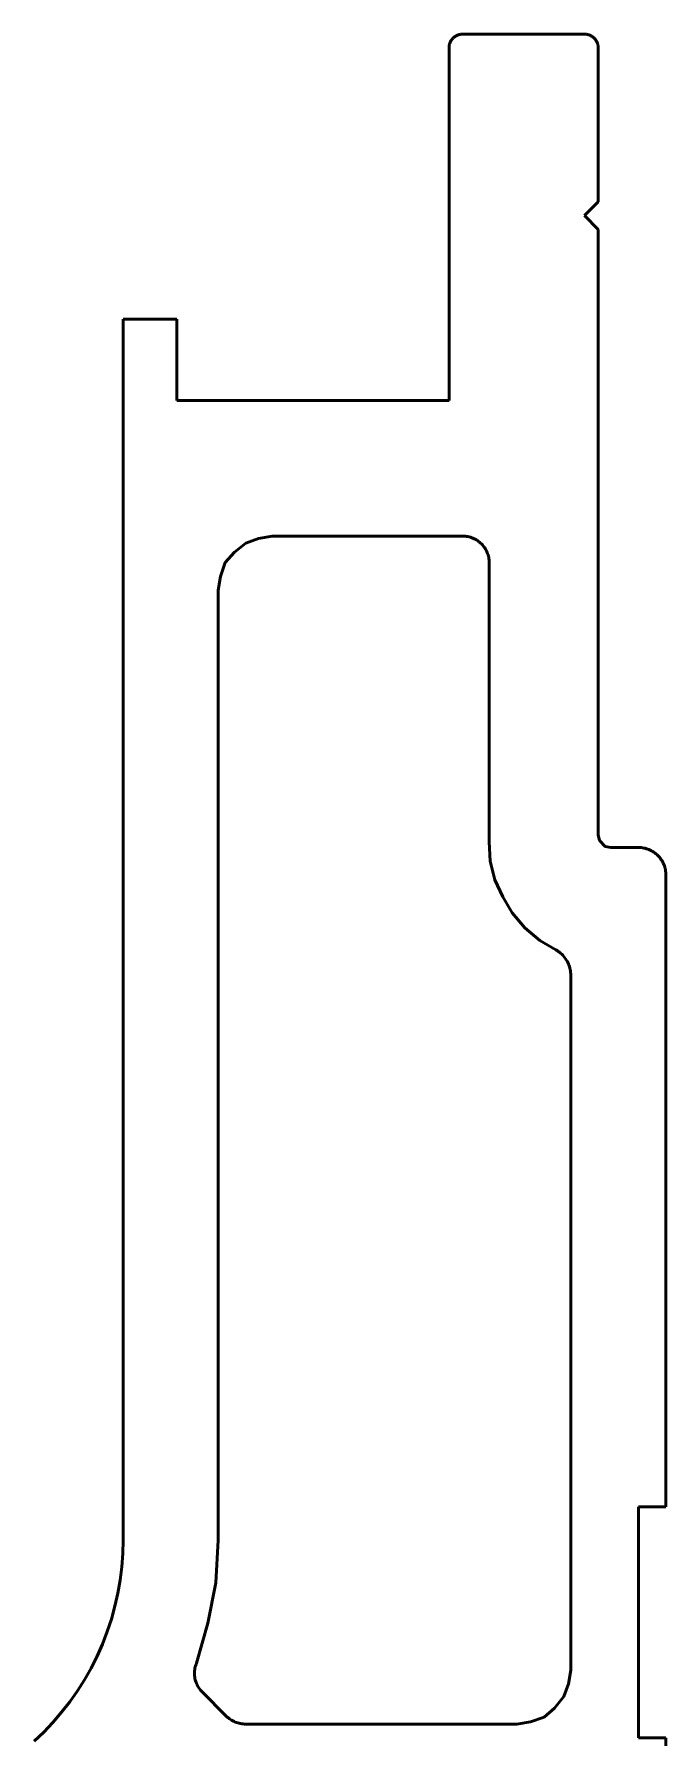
# Model space of a CAD drawing. Header units: metres. Extents: x -24 to 714, y -184 to 202.
# Drawn here: x 340.3 to 363.6, y 62.7 to 125.5 of the extents above; entities that cross this region are included whole.
import ezdxf

# ---------------------------------------------------------------- set-up
doc = ezdxf.new("R2010")
doc.units = ezdxf.units.M
doc.linetypes.add('KESIK', pattern=[3, 2, -1])
doc.layers.add('GIZLI', color=8, linetype='KESIK', lineweight=35)
doc.layers.add('GORUNEN', color=7, linetype='Continuous', lineweight=50)

msp = doc.modelspace()

# ---------------------------------------------------------------- linework, layer by layer
at = {"layer": 'GIZLI'}
for points in [[(355.632, 124.968), (355.633, 124.993), (355.635, 125.018), (355.638, 125.043), (355.642, 125.067), (355.647, 125.091), (355.654, 125.115), (355.662, 125.139), (355.671, 125.162), (355.681, 125.185), (355.692, 125.207), (355.704, 125.229), (355.718, 125.25), (355.732, 125.271), (355.747, 125.29), (355.764, 125.309), (355.781, 125.327), (355.799, 125.344), (355.818, 125.361), (355.838, 125.376), (355.858, 125.39), (355.879, 125.404), (355.901, 125.416), (355.923, 125.427), (355.946, 125.437), (355.969, 125.446), (355.993, 125.454), (356.017, 125.461), (356.041, 125.466), (356.066, 125.47), (356.09, 125.474), (356.115, 125.475), (356.14, 125.476)], [(355.632, 111.972), (355.632, 124.968)], [(356.14, 125.476), (360.627, 125.476)], [(360.627, 125.476), (360.652, 125.475), (360.677, 125.474), (360.702, 125.47), (360.727, 125.466), (360.751, 125.461), (360.775, 125.454), (360.799, 125.446), (360.822, 125.437), (360.845, 125.427), (360.867, 125.416), (360.889, 125.404), (360.91, 125.39), (360.93, 125.376), (360.95, 125.361), (360.969, 125.344), (360.987, 125.327), (361.004, 125.309), (361.02, 125.29), (361.036, 125.271), (361.05, 125.25), (361.063, 125.229), (361.075, 125.207), (361.087, 125.185), (361.097, 125.162), (361.106, 125.139), (361.114, 125.115), (361.12, 125.091), (361.126, 125.067), (361.13, 125.043), (361.133, 125.018), (361.135, 124.993), (361.135, 124.968)], [(361.135, 124.968), (361.135, 119.295)], [(361.135, 119.295), (360.627, 118.787)], [(360.627, 118.787), (361.135, 118.279)], [(361.135, 118.279), (361.135, 95.97)], [(343.609, 69.977), (343.609, 114.977)], [(343.609, 114.977), (345.599, 114.977)], [(345.599, 114.977), (345.599, 111.972)], [(345.599, 111.972), (355.632, 111.972)], [(348.139, 106.722), (348.605, 106.892)], [(348.605, 106.892), (349.113, 106.976)], [(356.14, 106.976), (349.113, 106.976)], [(356.14, 106.976), (356.188, 106.975), (356.236, 106.972), (356.283, 106.966), (356.33, 106.958), (356.377, 106.947), (356.423, 106.934), (356.468, 106.919), (356.513, 106.902), (356.556, 106.883), (356.599, 106.861), (356.641, 106.838), (356.681, 106.812), (356.72, 106.785), (356.758, 106.755), (356.794, 106.724), (356.829, 106.691), (356.862, 106.657), (356.893, 106.62), (356.922, 106.583), (356.95, 106.544), (356.975, 106.503), (356.999, 106.462), (357.02, 106.419), (357.04, 106.375), (357.057, 106.331), (357.072, 106.285), (357.085, 106.239), (357.095, 106.193), (357.103, 106.146), (357.109, 106.098), (357.113, 106.05), (357.114, 106.003)], [(347.377, 106.003), (347.716, 106.384)], [(347.716, 106.384), (348.139, 106.722)], [(347.123, 104.987), (347.208, 105.495)], [(347.208, 105.495), (347.377, 106.003)], [(357.114, 95.716), (357.114, 106.003)], [(347.123, 104.987), (347.123, 69.977)], [(357.156, 94.996), (357.114, 95.716)], [(361.178, 95.758), (361.135, 95.97)], [(361.389, 95.546), (361.178, 95.758)], [(361.601, 95.504), (361.389, 95.546)], [(361.601, 95.504), (362.617, 95.504)], [(362.617, 95.504), (362.667, 95.503), (362.717, 95.499), (362.766, 95.493), (362.815, 95.484), (362.864, 95.474), (362.912, 95.46), (362.959, 95.445), (363.006, 95.427), (363.052, 95.406), (363.096, 95.384), (363.139, 95.359), (363.182, 95.333), (363.222, 95.304), (363.262, 95.273), (363.299, 95.241), (363.336, 95.206), (363.37, 95.17), (363.403, 95.133), (363.433, 95.093), (363.462, 95.052), (363.489, 95.01), (363.513, 94.967), (363.536, 94.922), (363.556, 94.877), (363.574, 94.83), (363.589, 94.783), (363.603, 94.735), (363.614, 94.686), (363.622, 94.637), (363.628, 94.588), (363.632, 94.538), (363.633, 94.488)], [(357.325, 94.319), (357.156, 94.996)], [(357.622, 93.684), (357.325, 94.319)], [(363.633, 94.488), (363.633, 71.205)], [(357.96, 93.091), (357.622, 93.684)], [(358.426, 92.541), (357.96, 93.091)], [(358.976, 92.075), (358.426, 92.541)], [(359.569, 91.736), (358.976, 92.075)], [(359.569, 91.736), (359.616, 91.708), (359.661, 91.678), (359.705, 91.645), (359.746, 91.61), (359.787, 91.573), (359.825, 91.534), (359.861, 91.494), (359.895, 91.451), (359.927, 91.407), (359.957, 91.362), (359.985, 91.315), (360.01, 91.266), (360.033, 91.217), (360.053, 91.166), (360.07, 91.115), (360.086, 91.062), (360.098, 91.009), (360.108, 90.956), (360.115, 90.902), (360.119, 90.847)], [(360.119, 65.193), (360.119, 90.847)], [(363.633, 71.205), (362.617, 71.205)], [(362.617, 71.205), (362.617, 62.696)], [(343.609, 69.977), (343.597, 69.487), (343.561, 68.998), (343.501, 68.511), (343.418, 68.028), (343.31, 67.549), (343.179, 67.077), (343.025, 66.611), (342.849, 66.154), (342.65, 65.705), (342.43, 65.267), (342.188, 64.841), (341.926, 64.426), (341.643, 64.026), (341.342, 63.639), (341.021, 63.268), (340.683, 62.913), (340.328, 62.574)], [(347.123, 69.977), (347.038, 68.411)], [(347.038, 68.411), (346.742, 66.929)], [(346.742, 66.929), (346.319, 65.447)], [(346.53, 64.389), (346.498, 64.424), (346.466, 64.46), (346.437, 64.497), (346.41, 64.536), (346.384, 64.576), (346.361, 64.618), (346.339, 64.66), (346.32, 64.704), (346.303, 64.748), (346.288, 64.794), (346.275, 64.84), (346.264, 64.886), (346.256, 64.933), (346.25, 64.98), (346.247, 65.028), (346.246, 65.076), (346.247, 65.123), (346.25, 65.171), (346.256, 65.218), (346.264, 65.265), (346.274, 65.312), (346.287, 65.358), (346.302, 65.403), (346.319, 65.447)], [(360.035, 64.685), (359.865, 64.22)], [(360.119, 65.193), (360.035, 64.685)], [(346.53, 64.389), (347.419, 63.5)], [(359.865, 64.22), (359.527, 63.796)], [(348.139, 63.204), (348.089, 63.205), (348.04, 63.209), (347.99, 63.215), (347.941, 63.223), (347.892, 63.234), (347.844, 63.247), (347.797, 63.263), (347.75, 63.281), (347.704, 63.301), (347.66, 63.323), (347.616, 63.348), (347.574, 63.374), (347.533, 63.403), (347.494, 63.433), (347.456, 63.466), (347.419, 63.5)], [(359.146, 63.458), (358.638, 63.288)], [(359.527, 63.796), (359.146, 63.458)], [(348.139, 63.204), (358.13, 63.204)], [(358.638, 63.288), (358.13, 63.204)], [(362.617, 62.696), (363.633, 62.696)], [(363.633, 62.696), (363.633, 61.172)]]:
    msp.add_lwpolyline(points, dxfattribs=at)
at = {"layer": 'GORUNEN'}
for points in [[(355.632, 124.968), (355.633, 124.993), (355.635, 125.018), (355.638, 125.043), (355.642, 125.067), (355.647, 125.091), (355.654, 125.115), (355.662, 125.139), (355.671, 125.162), (355.681, 125.185), (355.692, 125.207), (355.704, 125.229), (355.718, 125.25), (355.732, 125.271), (355.747, 125.29), (355.764, 125.309), (355.781, 125.327), (355.799, 125.344), (355.818, 125.361), (355.838, 125.376), (355.858, 125.39), (355.879, 125.404), (355.901, 125.416), (355.923, 125.427), (355.946, 125.437), (355.969, 125.446), (355.993, 125.454), (356.017, 125.461), (356.041, 125.466), (356.066, 125.47), (356.09, 125.474), (356.115, 125.475), (356.14, 125.476)], [(355.632, 111.972), (355.632, 124.968)], [(356.14, 125.476), (360.627, 125.476)], [(360.627, 125.476), (360.652, 125.475), (360.677, 125.474), (360.702, 125.47), (360.727, 125.466), (360.751, 125.461), (360.775, 125.454), (360.799, 125.446), (360.822, 125.437), (360.845, 125.427), (360.867, 125.416), (360.889, 125.404), (360.91, 125.39), (360.93, 125.376), (360.95, 125.361), (360.969, 125.344), (360.987, 125.327), (361.004, 125.309), (361.02, 125.29), (361.036, 125.271), (361.05, 125.25), (361.063, 125.229), (361.075, 125.207), (361.087, 125.185), (361.097, 125.162), (361.106, 125.139), (361.114, 125.115), (361.12, 125.091), (361.126, 125.067), (361.13, 125.043), (361.133, 125.018), (361.135, 124.993), (361.135, 124.968)], [(361.135, 124.968), (361.135, 119.295)], [(361.135, 119.295), (360.627, 118.787)], [(360.627, 118.787), (361.135, 118.279)], [(361.135, 118.279), (361.135, 95.97)], [(343.609, 69.977), (343.609, 114.977)], [(343.609, 114.977), (345.599, 114.977)], [(345.599, 114.977), (345.599, 111.972)], [(345.599, 111.972), (355.632, 111.972)], [(348.139, 106.722), (348.605, 106.892)], [(348.605, 106.892), (349.113, 106.976)], [(356.14, 106.976), (349.113, 106.976)], [(356.14, 106.976), (356.188, 106.975), (356.236, 106.972), (356.283, 106.966), (356.33, 106.958), (356.377, 106.947), (356.423, 106.934), (356.468, 106.919), (356.513, 106.902), (356.556, 106.883), (356.599, 106.861), (356.641, 106.838), (356.681, 106.812), (356.72, 106.785), (356.758, 106.755), (356.794, 106.724), (356.829, 106.691), (356.862, 106.657), (356.893, 106.62), (356.922, 106.583), (356.95, 106.544), (356.975, 106.503), (356.999, 106.462), (357.02, 106.419), (357.04, 106.375), (357.057, 106.331), (357.072, 106.285), (357.085, 106.239), (357.095, 106.193), (357.103, 106.146), (357.109, 106.098), (357.113, 106.05), (357.114, 106.003)], [(347.377, 106.003), (347.716, 106.384)], [(347.716, 106.384), (348.139, 106.722)], [(347.123, 104.987), (347.208, 105.495)], [(347.208, 105.495), (347.377, 106.003)], [(357.114, 95.716), (357.114, 106.003)], [(347.123, 104.987), (347.123, 69.977)], [(357.156, 94.996), (357.114, 95.716)], [(361.178, 95.758), (361.135, 95.97)], [(361.389, 95.546), (361.178, 95.758)], [(361.601, 95.504), (361.389, 95.546)], [(361.601, 95.504), (362.617, 95.504)], [(362.617, 95.504), (362.667, 95.503), (362.717, 95.499), (362.766, 95.493), (362.815, 95.484), (362.864, 95.474), (362.912, 95.46), (362.959, 95.445), (363.006, 95.427), (363.052, 95.406), (363.096, 95.384), (363.139, 95.359), (363.182, 95.333), (363.222, 95.304), (363.262, 95.273), (363.299, 95.241), (363.336, 95.206), (363.37, 95.17), (363.403, 95.133), (363.433, 95.093), (363.462, 95.052), (363.489, 95.01), (363.513, 94.967), (363.536, 94.922), (363.556, 94.877), (363.574, 94.83), (363.589, 94.783), (363.603, 94.735), (363.614, 94.686), (363.622, 94.637), (363.628, 94.588), (363.632, 94.538), (363.633, 94.488)], [(357.325, 94.319), (357.156, 94.996)], [(357.622, 93.684), (357.325, 94.319)], [(363.633, 94.488), (363.633, 71.205)], [(357.96, 93.091), (357.622, 93.684)], [(358.426, 92.541), (357.96, 93.091)], [(358.976, 92.075), (358.426, 92.541)], [(359.569, 91.736), (358.976, 92.075)], [(359.569, 91.736), (359.616, 91.708), (359.661, 91.678), (359.705, 91.645), (359.746, 91.61), (359.787, 91.573), (359.825, 91.534), (359.861, 91.494), (359.895, 91.451), (359.927, 91.407), (359.957, 91.362), (359.985, 91.315), (360.01, 91.266), (360.033, 91.217), (360.053, 91.166), (360.07, 91.115), (360.086, 91.062), (360.098, 91.009), (360.108, 90.956), (360.115, 90.902), (360.119, 90.847)], [(360.119, 65.193), (360.119, 90.847)], [(363.633, 71.205), (362.617, 71.205)], [(362.617, 71.205), (362.617, 62.696)], [(343.609, 69.977), (343.597, 69.487), (343.561, 68.998), (343.501, 68.511), (343.418, 68.028), (343.31, 67.549), (343.179, 67.077), (343.025, 66.611), (342.849, 66.154), (342.65, 65.705), (342.43, 65.267), (342.188, 64.841), (341.926, 64.426), (341.643, 64.026), (341.342, 63.639), (341.021, 63.268), (340.683, 62.913), (340.328, 62.574)], [(347.123, 69.977), (347.038, 68.411)], [(347.038, 68.411), (346.742, 66.929)], [(346.742, 66.929), (346.319, 65.447)], [(346.53, 64.389), (346.498, 64.424), (346.466, 64.46), (346.437, 64.497), (346.41, 64.536), (346.384, 64.576), (346.361, 64.618), (346.339, 64.66), (346.32, 64.704), (346.303, 64.748), (346.288, 64.794), (346.275, 64.84), (346.264, 64.886), (346.256, 64.933), (346.25, 64.98), (346.247, 65.028), (346.246, 65.076), (346.247, 65.123), (346.25, 65.171), (346.256, 65.218), (346.264, 65.265), (346.274, 65.312), (346.287, 65.358), (346.302, 65.403), (346.319, 65.447)], [(360.035, 64.685), (359.865, 64.22)], [(360.119, 65.193), (360.035, 64.685)], [(346.53, 64.389), (347.419, 63.5)], [(359.865, 64.22), (359.527, 63.796)], [(348.139, 63.204), (348.089, 63.205), (348.04, 63.209), (347.99, 63.215), (347.941, 63.223), (347.892, 63.234), (347.844, 63.247), (347.797, 63.263), (347.75, 63.281), (347.704, 63.301), (347.66, 63.323), (347.616, 63.348), (347.574, 63.374), (347.533, 63.403), (347.494, 63.433), (347.456, 63.466), (347.419, 63.5)], [(359.146, 63.458), (358.638, 63.288)], [(359.527, 63.796), (359.146, 63.458)], [(348.139, 63.204), (358.13, 63.204)], [(358.638, 63.288), (358.13, 63.204)], [(362.617, 62.696), (363.633, 62.696)], [(363.633, 62.696), (363.633, 61.172)]]:
    msp.add_lwpolyline(points, dxfattribs=at)

doc.saveas('drawing.dxf')
